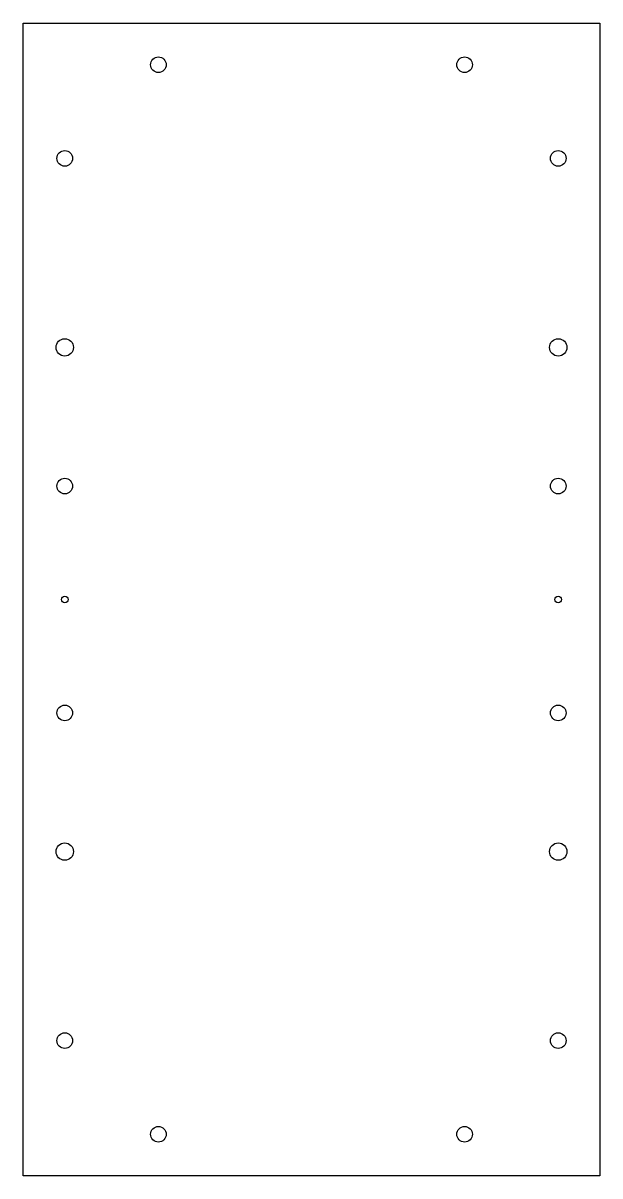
# Model space of a CAD drawing. Header units: millimetres. Extents: x 0 to 160, y 0 to 320.
import ezdxf

# ---------------------------------------------------------------- set-up
doc = ezdxf.new("R2010")
doc.units = ezdxf.units.MM
doc.layers.add('CUT', color=1, linetype='Continuous')

msp = doc.modelspace()

# ---------------------------------------------------------------- linework, layer by layer
at = {"layer": 'CUT'}
msp.add_lwpolyline([(-0.075, -0.075), (-0.075, 320.075), (160.075, 320.075), (160.075, -0.075)], close=True, dxfattribs=at)
for centre, radius in [((37.5, 308.5), 2.175), ((122.5, 308.5), 2.175), ((11.5, 282.5), 2.175), ((148.5, 282.5), 2.175), ((11.5, 230), 2.425), ((148.5, 230), 2.425), ((11.5, 191.5), 2.175), ((148.5, 191.5), 2.175), ((11.5, 160), 0.925), ((148.5, 160), 0.925), ((11.5, 128.5), 2.175), ((148.5, 128.5), 2.175), ((11.5, 90), 2.425), ((148.5, 90), 2.425), ((11.5, 37.5), 2.175), ((148.5, 37.5), 2.175), ((37.5, 11.5), 2.175), ((122.5, 11.5), 2.175)]:
    msp.add_circle(centre, radius, dxfattribs=at)

doc.saveas('drawing.dxf')
